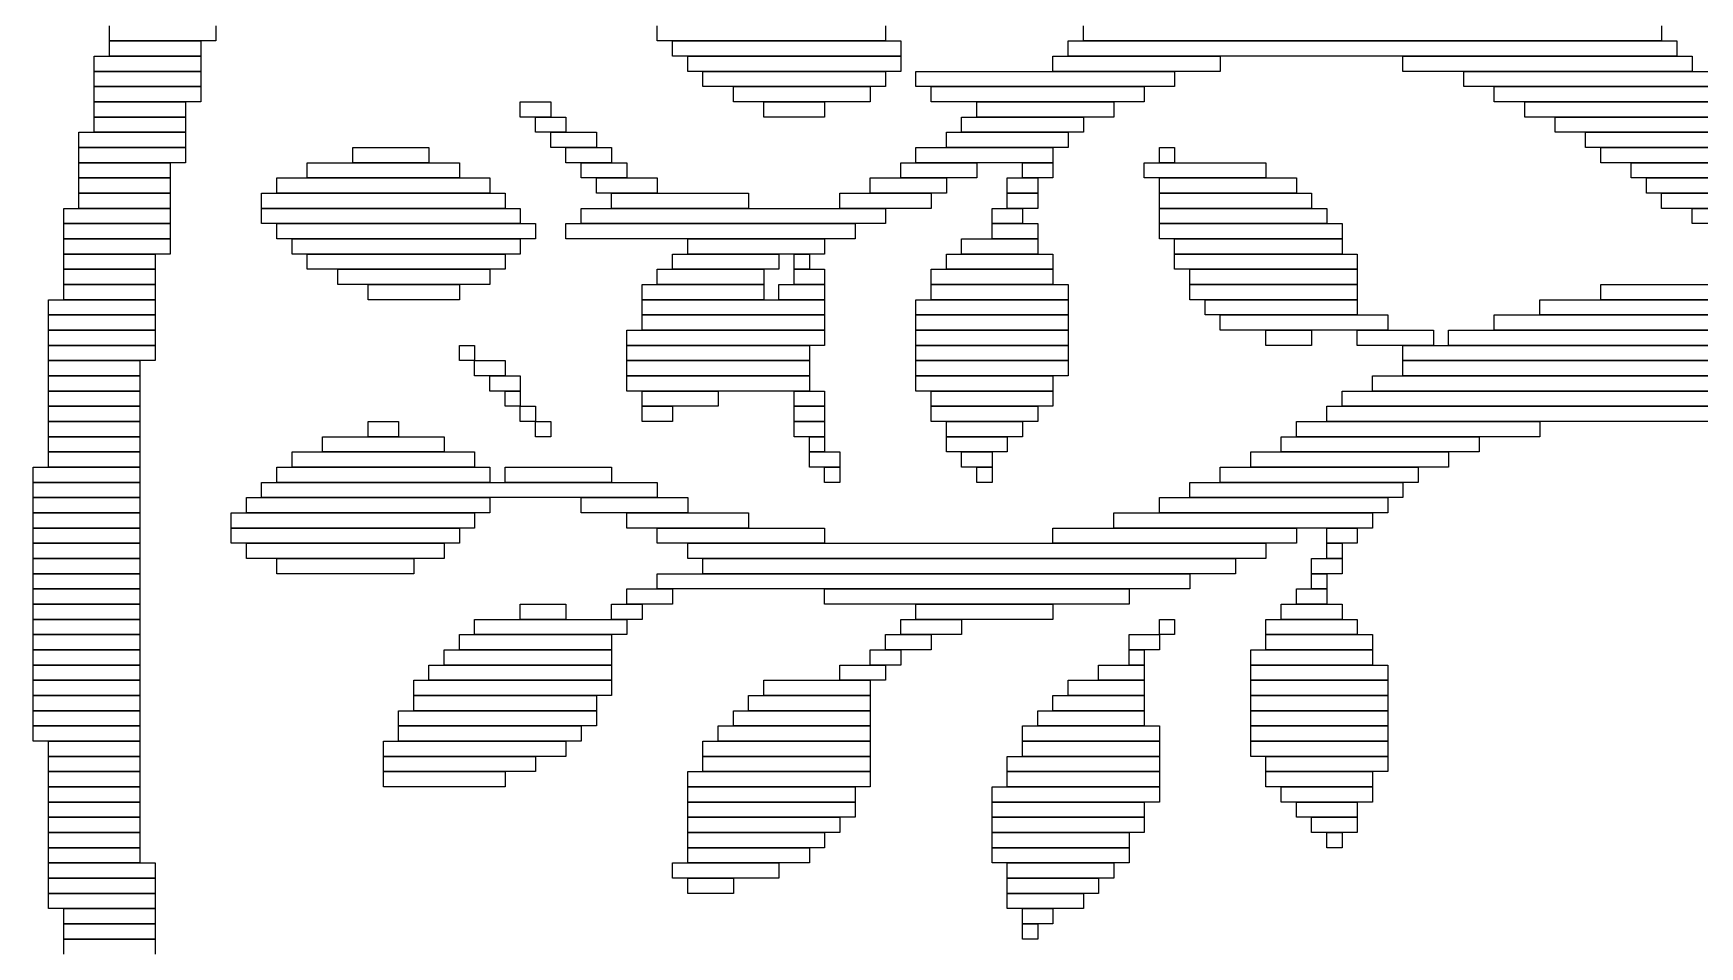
# Model space of a CAD drawing. Extents: x 28 to 995, y 169 to 891.
# Drawn here: x 28 to 137.5, y 296.5 to 356.5 of the extents above; entities that cross this region are included whole.
import ezdxf

# ---------------------------------------------------------------- set-up
doc = ezdxf.new("R2010")
doc.units = 0

msp = doc.modelspace()

# ---------------------------------------------------------------- linework, layer by layer
for p, q in [((33, 356), (33, 357)), ((40, 357), (40, 356)), ((69, 356), (69, 357)), ((84, 357), (84, 356)), ((97, 356), (97, 357)), ((135, 357), (135, 356)), ((40, 356), (33, 356)), ((33, 356), (39, 356)), ((33, 355), (33, 356)), ((39, 356), (39, 355)), ((84, 356), (69, 356)), ((70, 356), (85, 356)), ((70, 355), (70, 356)), ((85, 356), (85, 355)), ((96, 356), (136, 356)), ((96, 355), (96, 356)), ((135, 356), (97, 356)), ((136, 356), (136, 355)), ((32, 355), (39, 355)), ((32, 354), (32, 355)), ((39, 355), (33, 355)), ((39, 355), (39, 354)), ((85, 355), (70, 355)), ((71, 355), (85, 355)), ((71, 354), (71, 355)), ((85, 355), (85, 354)), ((95, 355), (106, 355)), ((95, 354), (95, 355)), ((136, 355), (96, 355)), ((106, 355), (106, 354)), ((118, 355), (137, 355)), ((118, 354), (118, 355)), ((137, 355), (137, 354)), ((39, 354), (32, 354)), ((32, 354), (39, 354)), ((32, 353), (32, 354)), ((39, 354), (39, 353)), ((85, 354), (71, 354)), ((72, 354), (84, 354)), ((72, 353), (72, 354)), ((84, 354), (84, 353)), ((86, 354), (103, 354)), ((86, 353), (86, 354)), ((106, 354), (95, 354)), ((103, 354), (103, 353)), ((137, 354), (118, 354)), ((122, 354), (139, 354)), ((122, 353), (122, 354)), ((39, 353), (32, 353)), ((32, 353), (39, 353)), ((32, 352), (32, 353)), ((39, 353), (39, 352)), ((84, 353), (72, 353)), ((74, 353), (83, 353)), ((74, 352), (74, 353)), ((83, 353), (83, 352)), ((103, 353), (86, 353)), ((87, 353), (101, 353)), ((87, 352), (87, 353)), ((101, 353), (101, 352)), ((139, 353), (122, 353)), ((124, 353), (140, 353)), ((124, 352), (124, 353)), ((39, 352), (32, 352)), ((32, 352), (38, 352)), ((32, 351), (32, 352)), ((38, 352), (38, 351)), ((60, 352), (62, 352)), ((60, 351), (60, 352)), ((62, 352), (62, 351)), ((83, 352), (74, 352)), ((76, 352), (80, 352)), ((76, 351), (76, 352)), ((80, 352), (80, 351)), ((101, 352), (87, 352)), ((90, 352), (99, 352)), ((90, 351), (90, 352)), ((99, 352), (99, 351)), ((140, 352), (124, 352)), ((126, 352), (142, 352)), ((126, 351), (126, 352)), ((38, 351), (32, 351)), ((32, 351), (38, 351)), ((32, 350), (32, 351)), ((38, 351), (38, 350)), ((62, 351), (60, 351)), ((61, 351), (63, 351)), ((61, 350), (61, 351)), ((63, 351), (63, 350)), ((80, 351), (76, 351)), ((89, 351), (97, 351)), ((89, 350), (89, 351)), ((99, 351), (90, 351)), ((97, 351), (97, 350)), ((142, 351), (126, 351)), ((128, 351), (143, 351)), ((128, 350), (128, 351)), ((31, 350), (38, 350)), ((31, 349), (31, 350)), ((38, 350), (32, 350)), ((38, 350), (38, 349)), ((63, 350), (61, 350)), ((62, 350), (65, 350)), ((62, 349), (62, 350)), ((65, 350), (65, 349)), ((88, 350), (96, 350)), ((88, 349), (88, 350)), ((97, 350), (89, 350)), ((96, 350), (96, 349)), ((143, 350), (128, 350)), ((130, 350), (146, 350)), ((130, 349), (130, 350)), ((38, 349), (31, 349)), ((31, 349), (38, 349)), ((31, 348), (31, 349)), ((38, 349), (38, 348)), ((49, 349), (54, 349)), ((49, 348), (49, 349)), ((54, 349), (54, 348)), ((65, 349), (62, 349)), ((63, 349), (66, 349)), ((63, 348), (63, 349)), ((66, 349), (66, 348)), ((86, 349), (95, 349)), ((86, 348), (86, 349)), ((96, 349), (88, 349)), ((95, 349), (95, 348)), ((102, 349), (103, 349)), ((102, 348), (102, 349)), ((103, 349), (103, 348)), ((146, 349), (130, 349)), ((131, 349), (147, 349)), ((131, 348), (131, 349)), ((38, 348), (31, 348)), ((31, 348), (37, 348)), ((31, 347), (31, 348)), ((37, 348), (37, 347)), ((46, 348), (56, 348)), ((46, 347), (46, 348)), ((54, 348), (49, 348)), ((56, 348), (56, 347)), ((66, 348), (63, 348)), ((64, 348), (67, 348)), ((64, 347), (64, 348)), ((67, 348), (67, 347)), ((85, 348), (90, 348)), ((85, 347), (85, 348)), ((95, 348), (86, 348)), ((90, 348), (90, 347)), ((93, 348), (95, 348)), ((93, 347), (93, 348)), ((95, 348), (95, 347)), ((101, 348), (109, 348)), ((101, 347), (101, 348)), ((103, 348), (102, 348)), ((109, 348), (109, 347)), ((147, 348), (131, 348)), ((133, 348), (148, 348)), ((133, 347), (133, 348)), ((37, 347), (31, 347)), ((31, 347), (37, 347)), ((31, 346), (31, 347)), ((37, 347), (37, 346)), ((44, 347), (58, 347)), ((44, 346), (44, 347)), ((56, 347), (46, 347)), ((58, 347), (58, 346)), ((67, 347), (64, 347)), ((65, 347), (69, 347)), ((65, 346), (65, 347)), ((69, 347), (69, 346)), ((83, 347), (88, 347)), ((83, 346), (83, 347)), ((90, 347), (85, 347)), ((88, 347), (88, 346)), ((92, 347), (94, 347)), ((92, 346), (92, 347)), ((95, 347), (93, 347)), ((94, 347), (94, 346)), ((109, 347), (101, 347)), ((102, 347), (111, 347)), ((102, 346), (102, 347)), ((111, 347), (111, 346)), ((148, 347), (133, 347)), ((134, 347), (148, 347)), ((134, 346), (134, 347)), ((30, 345), (37, 345)), ((30, 344), (30, 345)), ((37, 346), (31, 346)), ((31, 346), (37, 346)), ((31, 345), (31, 346)), ((37, 345), (31, 345)), ((37, 346), (37, 345)), ((37, 345), (37, 344)), ((43, 346), (59, 346)), ((43, 345), (43, 346)), ((59, 345), (43, 345)), ((43, 345), (60, 345)), ((43, 344), (43, 345)), ((58, 346), (44, 346)), ((59, 346), (59, 345)), ((60, 345), (60, 344)), ((64, 345), (84, 345)), ((64, 344), (64, 345)), ((69, 346), (65, 346)), ((66, 346), (75, 346)), ((66, 345), (66, 346)), ((75, 345), (66, 345)), ((75, 346), (75, 345)), ((81, 346), (87, 346)), ((81, 345), (81, 346)), ((87, 345), (81, 345)), ((88, 346), (83, 346)), ((84, 345), (84, 344)), ((87, 346), (87, 345)), ((91, 345), (93, 345)), ((91, 344), (91, 345)), ((94, 346), (92, 346)), ((92, 346), (94, 346)), ((92, 345), (92, 346)), ((94, 345), (92, 345)), ((93, 345), (93, 344)), ((94, 346), (94, 345)), ((111, 346), (102, 346)), ((102, 346), (112, 346)), ((102, 345), (102, 346)), ((112, 345), (102, 345)), ((102, 345), (113, 345)), ((102, 344), (102, 345)), ((112, 346), (112, 345)), ((113, 345), (113, 344)), ((148, 346), (134, 346)), ((135, 346), (149, 346)), ((135, 345), (135, 346)), ((149, 345), (135, 345)), ((137, 345), (150, 345)), ((137, 344), (137, 345)), ((37, 344), (30, 344)), ((30, 344), (37, 344)), ((30, 343), (30, 344)), ((37, 344), (37, 343)), ((60, 344), (43, 344)), ((44, 344), (61, 344)), ((44, 343), (44, 344)), ((61, 344), (61, 343)), ((63, 344), (82, 344)), ((63, 343), (63, 344)), ((84, 344), (64, 344)), ((82, 344), (82, 343)), ((93, 344), (91, 344)), ((91, 344), (94, 344)), ((91, 343), (91, 344)), ((94, 344), (94, 343)), ((113, 344), (102, 344)), ((102, 344), (114, 344)), ((102, 343), (102, 344)), ((114, 344), (114, 343)), ((150, 344), (137, 344)), ((37, 343), (30, 343)), ((30, 343), (37, 343)), ((30, 342), (30, 343)), ((37, 343), (37, 342)), ((61, 343), (44, 343)), ((45, 343), (60, 343)), ((45, 342), (45, 343)), ((60, 343), (60, 342)), ((82, 343), (63, 343)), ((71, 343), (80, 343)), ((71, 342), (71, 343)), ((80, 343), (80, 342)), ((89, 343), (94, 343)), ((89, 342), (89, 343)), ((94, 343), (91, 343)), ((94, 343), (94, 342)), ((114, 343), (102, 343)), ((103, 343), (114, 343)), ((103, 342), (103, 343)), ((114, 343), (114, 342)), ((37, 342), (30, 342)), ((30, 342), (36, 342)), ((30, 341), (30, 342)), ((36, 342), (36, 341)), ((60, 342), (45, 342)), ((46, 342), (59, 342)), ((46, 341), (46, 342)), ((59, 342), (59, 341)), ((70, 342), (77, 342)), ((70, 341), (70, 342)), ((80, 342), (71, 342)), ((77, 342), (77, 341)), ((78, 342), (79, 342)), ((78, 341), (78, 342)), ((79, 342), (79, 341)), ((88, 342), (95, 342)), ((88, 341), (88, 342)), ((94, 342), (89, 342)), ((95, 342), (95, 341)), ((114, 342), (103, 342)), ((103, 342), (115, 342)), ((103, 341), (103, 342)), ((115, 342), (115, 341)), ((36, 341), (30, 341)), ((30, 341), (36, 341)), ((30, 340), (30, 341)), ((36, 341), (36, 340)), ((59, 341), (46, 341)), ((48, 341), (58, 341)), ((48, 340), (48, 341)), ((58, 341), (58, 340)), ((69, 341), (76, 341)), ((69, 340), (69, 341)), ((77, 341), (70, 341)), ((76, 341), (76, 340)), ((79, 341), (78, 341)), ((78, 341), (80, 341)), ((78, 340), (78, 341)), ((80, 341), (80, 340)), ((87, 341), (95, 341)), ((87, 340), (87, 341)), ((95, 341), (88, 341)), ((95, 341), (95, 340)), ((115, 341), (103, 341)), ((104, 341), (115, 341)), ((104, 340), (104, 341)), ((115, 341), (115, 340)), ((36, 340), (30, 340)), ((30, 340), (36, 340)), ((30, 339), (30, 340)), ((36, 340), (36, 339)), ((58, 340), (48, 340)), ((50, 340), (56, 340)), ((50, 339), (50, 340)), ((56, 340), (56, 339)), ((68, 340), (76, 340)), ((68, 339), (68, 340)), ((76, 340), (69, 340)), ((76, 340), (76, 339)), ((77, 340), (80, 340)), ((77, 339), (77, 340)), ((80, 340), (78, 340)), ((80, 340), (80, 339)), ((95, 340), (87, 340)), ((87, 340), (96, 340)), ((87, 339), (87, 340)), ((96, 340), (96, 339)), ((115, 340), (104, 340)), ((104, 340), (115, 340)), ((104, 339), (104, 340)), ((115, 340), (115, 339)), ((131, 340), (140, 340)), ((131, 339), (131, 340)), ((29, 339), (36, 339)), ((29, 338), (29, 339)), ((36, 339), (30, 339)), ((36, 339), (36, 338)), ((56, 339), (50, 339)), ((76, 339), (68, 339)), ((68, 339), (80, 339)), ((68, 338), (68, 339)), ((80, 339), (77, 339)), ((80, 339), (80, 338)), ((86, 339), (96, 339)), ((86, 338), (86, 339)), ((96, 339), (87, 339)), ((96, 339), (96, 338)), ((115, 339), (104, 339)), ((105, 339), (115, 339)), ((105, 338), (105, 339)), ((115, 339), (115, 338)), ((127, 339), (157, 339)), ((127, 338), (127, 339)), ((140, 339), (131, 339)), ((36, 338), (29, 338)), ((29, 338), (36, 338)), ((29, 337), (29, 338)), ((36, 338), (36, 337)), ((80, 338), (68, 338)), ((68, 338), (80, 338)), ((68, 337), (68, 338)), ((80, 338), (80, 337)), ((96, 338), (86, 338)), ((86, 338), (96, 338)), ((86, 337), (86, 338)), ((96, 338), (96, 337)), ((115, 338), (105, 338)), ((106, 338), (117, 338)), ((106, 337), (106, 338)), ((117, 338), (117, 337)), ((124, 338), (158, 338)), ((124, 337), (124, 338)), ((157, 338), (127, 338)), ((36, 337), (29, 337)), ((29, 337), (36, 337)), ((29, 336), (29, 337)), ((36, 337), (36, 336)), ((67, 337), (80, 337)), ((67, 336), (67, 337)), ((80, 337), (68, 337)), ((80, 337), (80, 336)), ((96, 337), (86, 337)), ((86, 337), (96, 337)), ((86, 336), (86, 337)), ((96, 337), (96, 336)), ((117, 337), (106, 337)), ((109, 337), (112, 337)), ((109, 336), (109, 337)), ((112, 337), (112, 336)), ((115, 337), (120, 337)), ((115, 336), (115, 337)), ((120, 337), (120, 336)), ((121, 337), (159, 337)), ((121, 336), (121, 337)), ((158, 337), (124, 337)), ((36, 336), (29, 336)), ((29, 336), (36, 336)), ((29, 335), (29, 336)), ((36, 336), (36, 335)), ((56, 336), (57, 336)), ((56, 335), (56, 336)), ((57, 336), (57, 335)), ((80, 336), (67, 336)), ((67, 336), (79, 336)), ((67, 335), (67, 336)), ((79, 336), (79, 335)), ((96, 336), (86, 336)), ((86, 336), (96, 336)), ((86, 335), (86, 336)), ((96, 336), (96, 335)), ((112, 336), (109, 336)), ((120, 336), (115, 336)), ((118, 336), (160, 336)), ((118, 335), (118, 336)), ((159, 336), (121, 336)), ((36, 335), (29, 335)), ((29, 335), (35, 335)), ((29, 334), (29, 335)), ((35, 334), (29, 334)), ((29, 334), (35, 334)), ((29, 333), (29, 334)), ((35, 335), (35, 334)), ((35, 334), (35, 333)), ((57, 335), (56, 335)), ((57, 335), (59, 335)), ((57, 334), (57, 335)), ((59, 334), (57, 334)), ((58, 334), (60, 334)), ((58, 333), (58, 334)), ((59, 335), (59, 334)), ((60, 334), (60, 333)), ((79, 335), (67, 335)), ((67, 335), (79, 335)), ((67, 334), (67, 335)), ((79, 334), (67, 334)), ((67, 334), (79, 334)), ((67, 333), (67, 334)), ((79, 335), (79, 334)), ((79, 334), (79, 333)), ((96, 335), (86, 335)), ((86, 335), (96, 335)), ((86, 334), (86, 335)), ((96, 334), (86, 334)), ((86, 334), (95, 334)), ((86, 333), (86, 334)), ((95, 334), (95, 333)), ((96, 335), (96, 334)), ((116, 334), (162, 334)), ((116, 333), (116, 334)), ((160, 335), (118, 335)), ((118, 335), (161, 335)), ((118, 334), (118, 335)), ((161, 334), (118, 334)), ((35, 333), (29, 333)), ((29, 333), (35, 333)), ((29, 332), (29, 333)), ((35, 333), (35, 332)), ((60, 333), (58, 333)), ((59, 333), (60, 333)), ((59, 332), (59, 333)), ((60, 333), (60, 332)), ((79, 333), (67, 333)), ((68, 333), (73, 333)), ((68, 332), (68, 333)), ((73, 333), (73, 332)), ((78, 333), (80, 333)), ((78, 332), (78, 333)), ((80, 333), (80, 332)), ((95, 333), (86, 333)), ((87, 333), (95, 333)), ((87, 332), (87, 333)), ((95, 333), (95, 332)), ((114, 333), (162, 333)), ((114, 332), (114, 333)), ((162, 333), (116, 333)), ((35, 332), (29, 332)), ((29, 332), (35, 332)), ((29, 331), (29, 332)), ((35, 332), (35, 331)), ((60, 332), (59, 332)), ((60, 332), (61, 332)), ((60, 331), (60, 332)), ((61, 332), (61, 331)), ((73, 332), (68, 332)), ((68, 332), (70, 332)), ((68, 331), (68, 332)), ((70, 332), (70, 331)), ((80, 332), (78, 332)), ((78, 332), (80, 332)), ((78, 331), (78, 332)), ((80, 332), (80, 331)), ((95, 332), (87, 332)), ((87, 332), (94, 332)), ((87, 331), (87, 332)), ((94, 332), (94, 331)), ((113, 332), (163, 332)), ((113, 331), (113, 332)), ((162, 332), (114, 332)), ((35, 331), (29, 331)), ((29, 331), (35, 331)), ((29, 330), (29, 331)), ((35, 331), (35, 330)), ((50, 331), (52, 331)), ((50, 330), (50, 331)), ((52, 331), (52, 330)), ((61, 331), (60, 331)), ((61, 331), (62, 331)), ((61, 330), (61, 331)), ((62, 331), (62, 330)), ((70, 331), (68, 331)), ((80, 331), (78, 331)), ((78, 331), (80, 331)), ((78, 330), (78, 331)), ((80, 331), (80, 330)), ((94, 331), (87, 331)), ((88, 331), (93, 331)), ((88, 330), (88, 331)), ((93, 331), (93, 330)), ((111, 331), (127, 331)), ((111, 330), (111, 331)), ((163, 331), (113, 331)), ((127, 331), (127, 330)), ((35, 330), (29, 330)), ((29, 330), (35, 330)), ((29, 329), (29, 330)), ((35, 330), (35, 329)), ((47, 330), (55, 330)), ((47, 329), (47, 330)), ((52, 330), (50, 330)), ((55, 330), (55, 329)), ((62, 330), (61, 330)), ((80, 330), (78, 330)), ((79, 330), (80, 330)), ((79, 329), (79, 330)), ((80, 330), (80, 329)), ((93, 330), (88, 330)), ((88, 330), (92, 330)), ((88, 329), (88, 330)), ((92, 330), (92, 329)), ((110, 330), (123, 330)), ((110, 329), (110, 330)), ((127, 330), (111, 330)), ((123, 330), (123, 329)), ((35, 329), (29, 329)), ((29, 329), (35, 329)), ((29, 328), (29, 329)), ((35, 329), (35, 328)), ((45, 329), (57, 329)), ((45, 328), (45, 329)), ((55, 329), (47, 329)), ((57, 329), (57, 328)), ((80, 329), (79, 329)), ((79, 329), (81, 329)), ((79, 328), (79, 329)), ((81, 329), (81, 328)), ((92, 329), (88, 329)), ((89, 329), (91, 329)), ((89, 328), (89, 329)), ((91, 329), (91, 328)), ((108, 329), (121, 329)), ((108, 328), (108, 329)), ((123, 329), (110, 329)), ((121, 329), (121, 328)), ((28, 328), (35, 328)), ((28, 327), (28, 328)), ((35, 328), (29, 328)), ((35, 328), (35, 327)), ((44, 328), (58, 328)), ((44, 327), (44, 328)), ((57, 328), (45, 328)), ((58, 328), (58, 327)), ((59, 328), (66, 328)), ((59, 327), (59, 328)), ((66, 328), (66, 327)), ((81, 328), (79, 328)), ((80, 328), (81, 328)), ((80, 327), (80, 328)), ((81, 328), (81, 327)), ((91, 328), (89, 328)), ((90, 328), (91, 328)), ((90, 327), (90, 328)), ((91, 328), (91, 327)), ((106, 328), (119, 328)), ((106, 327), (106, 328)), ((121, 328), (108, 328)), ((119, 328), (119, 327)), ((35, 327), (28, 327)), ((28, 327), (35, 327)), ((28, 326), (28, 327)), ((35, 327), (35, 326)), ((43, 327), (69, 327)), ((43, 326), (43, 327)), ((58, 327), (44, 327)), ((66, 327), (59, 327)), ((69, 327), (69, 326)), ((81, 327), (80, 327)), ((91, 327), (90, 327)), ((104, 327), (118, 327)), ((104, 326), (104, 327)), ((119, 327), (106, 327)), ((118, 327), (118, 326)), ((35, 326), (28, 326)), ((28, 326), (35, 326)), ((28, 325), (28, 326)), ((35, 326), (35, 325)), ((42, 326), (58, 326)), ((42, 325), (42, 326)), ((69, 326), (43, 326)), ((58, 326), (58, 325)), ((64, 326), (71, 326)), ((64, 325), (64, 326)), ((71, 326), (71, 325)), ((102, 326), (117, 326)), ((102, 325), (102, 326)), ((118, 326), (104, 326)), ((117, 326), (117, 325)), ((35, 325), (28, 325)), ((28, 325), (35, 325)), ((28, 324), (28, 325)), ((35, 325), (35, 324)), ((41, 325), (57, 325)), ((41, 324), (41, 325)), ((58, 325), (42, 325)), ((57, 325), (57, 324)), ((71, 325), (64, 325)), ((67, 325), (75, 325)), ((67, 324), (67, 325)), ((75, 325), (75, 324)), ((99, 325), (116, 325)), ((99, 324), (99, 325)), ((117, 325), (102, 325)), ((116, 325), (116, 324)), ((35, 324), (28, 324)), ((28, 324), (35, 324)), ((28, 323), (28, 324)), ((35, 324), (35, 323)), ((57, 324), (41, 324)), ((41, 324), (56, 324)), ((41, 323), (41, 324)), ((56, 324), (56, 323)), ((75, 324), (67, 324)), ((69, 324), (80, 324)), ((69, 323), (69, 324)), ((80, 324), (80, 323)), ((95, 324), (111, 324)), ((95, 323), (95, 324)), ((116, 324), (99, 324)), ((111, 324), (111, 323)), ((113, 324), (115, 324)), ((113, 323), (113, 324)), ((115, 324), (115, 323)), ((35, 323), (28, 323)), ((28, 323), (35, 323)), ((28, 322), (28, 323)), ((35, 322), (28, 322)), ((28, 322), (35, 322)), ((28, 321), (28, 322)), ((35, 323), (35, 322)), ((35, 322), (35, 321)), ((56, 323), (41, 323)), ((42, 323), (55, 323)), ((42, 322), (42, 323)), ((55, 322), (42, 322)), ((44, 322), (53, 322)), ((44, 321), (44, 322)), ((53, 322), (53, 321)), ((55, 323), (55, 322)), ((80, 323), (69, 323)), ((71, 323), (109, 323)), ((71, 322), (71, 323)), ((109, 322), (71, 322)), ((72, 322), (107, 322)), ((72, 321), (72, 322)), ((111, 323), (95, 323)), ((107, 322), (107, 321)), ((109, 323), (109, 322)), ((112, 322), (114, 322)), ((112, 321), (112, 322)), ((115, 323), (113, 323)), ((113, 323), (114, 323)), ((113, 322), (113, 323)), ((114, 322), (113, 322)), ((114, 323), (114, 322)), ((114, 322), (114, 321)), ((35, 321), (28, 321)), ((28, 321), (35, 321)), ((28, 320), (28, 321)), ((35, 321), (35, 320)), ((53, 321), (44, 321)), ((69, 321), (104, 321)), ((69, 320), (69, 321)), ((107, 321), (72, 321)), ((104, 321), (104, 320)), ((114, 321), (112, 321)), ((112, 321), (113, 321)), ((112, 320), (112, 321)), ((113, 321), (113, 320)), ((35, 320), (28, 320)), ((28, 320), (35, 320)), ((28, 319), (28, 320)), ((35, 320), (35, 319)), ((67, 320), (70, 320)), ((67, 319), (67, 320)), ((104, 320), (69, 320)), ((70, 320), (70, 319)), ((80, 320), (100, 320)), ((80, 319), (80, 320)), ((100, 320), (100, 319)), ((111, 320), (113, 320)), ((111, 319), (111, 320)), ((113, 320), (112, 320)), ((113, 320), (113, 319)), ((35, 319), (28, 319)), ((28, 319), (35, 319)), ((28, 318), (28, 319)), ((35, 319), (35, 318)), ((60, 319), (63, 319)), ((60, 318), (60, 319)), ((63, 319), (63, 318)), ((66, 319), (68, 319)), ((66, 318), (66, 319)), ((70, 319), (67, 319)), ((68, 319), (68, 318)), ((100, 319), (80, 319)), ((86, 319), (95, 319)), ((86, 318), (86, 319)), ((95, 319), (95, 318)), ((110, 319), (114, 319)), ((110, 318), (110, 319)), ((113, 319), (111, 319)), ((114, 319), (114, 318)), ((35, 318), (28, 318)), ((28, 318), (35, 318)), ((28, 317), (28, 318)), ((35, 318), (35, 317)), ((57, 318), (67, 318)), ((57, 317), (57, 318)), ((63, 318), (60, 318)), ((68, 318), (66, 318)), ((67, 318), (67, 317)), ((85, 318), (89, 318)), ((85, 317), (85, 318)), ((95, 318), (86, 318)), ((89, 318), (89, 317)), ((102, 318), (103, 318)), ((102, 317), (102, 318)), ((103, 318), (103, 317)), ((109, 318), (115, 318)), ((109, 317), (109, 318)), ((114, 318), (110, 318)), ((115, 318), (115, 317)), ((35, 317), (28, 317)), ((28, 317), (35, 317)), ((28, 316), (28, 317)), ((35, 317), (35, 316)), ((56, 317), (66, 317)), ((56, 316), (56, 317)), ((67, 317), (57, 317)), ((66, 317), (66, 316)), ((84, 317), (87, 317)), ((84, 316), (84, 317)), ((89, 317), (85, 317)), ((87, 317), (87, 316)), ((100, 317), (102, 317)), ((100, 316), (100, 317)), ((103, 317), (102, 317)), ((102, 317), (102, 316)), ((115, 317), (109, 317)), ((109, 317), (116, 317)), ((109, 316), (109, 317)), ((116, 317), (116, 316)), ((35, 316), (28, 316)), ((28, 316), (35, 316)), ((28, 315), (28, 316)), ((35, 316), (35, 315)), ((55, 316), (66, 316)), ((55, 315), (55, 316)), ((66, 316), (56, 316)), ((66, 316), (66, 315)), ((83, 316), (85, 316)), ((83, 315), (83, 316)), ((87, 316), (84, 316)), ((85, 316), (85, 315)), ((102, 316), (100, 316)), ((100, 316), (101, 316)), ((100, 315), (100, 316)), ((101, 316), (101, 315)), ((108, 316), (116, 316)), ((108, 315), (108, 316)), ((116, 316), (109, 316)), ((116, 316), (116, 315)), ((35, 315), (28, 315)), ((28, 315), (35, 315)), ((28, 314), (28, 315)), ((35, 315), (35, 314)), ((54, 315), (66, 315)), ((54, 314), (54, 315)), ((66, 315), (55, 315)), ((66, 315), (66, 314)), ((81, 315), (84, 315)), ((81, 314), (81, 315)), ((85, 315), (83, 315)), ((84, 315), (84, 314)), ((98, 315), (101, 315)), ((98, 314), (98, 315)), ((101, 315), (100, 315)), ((101, 315), (101, 314)), ((116, 315), (108, 315)), ((108, 315), (117, 315)), ((108, 314), (108, 315)), ((117, 315), (117, 314)), ((35, 314), (28, 314)), ((28, 314), (35, 314)), ((28, 313), (28, 314)), ((35, 314), (35, 313)), ((53, 314), (66, 314)), ((53, 313), (53, 314)), ((66, 314), (54, 314)), ((66, 314), (66, 313)), ((76, 314), (83, 314)), ((76, 313), (76, 314)), ((84, 314), (81, 314)), ((83, 314), (83, 313)), ((96, 314), (101, 314)), ((96, 313), (96, 314)), ((101, 314), (98, 314)), ((101, 314), (101, 313)), ((117, 314), (108, 314)), ((108, 314), (117, 314)), ((108, 313), (108, 314)), ((117, 314), (117, 313)), ((35, 313), (28, 313)), ((28, 313), (35, 313)), ((28, 312), (28, 313)), ((35, 313), (35, 312)), ((66, 313), (53, 313)), ((53, 313), (65, 313)), ((53, 312), (53, 313)), ((65, 313), (65, 312)), ((75, 313), (83, 313)), ((75, 312), (75, 313)), ((83, 313), (76, 313)), ((83, 313), (83, 312)), ((95, 313), (101, 313)), ((95, 312), (95, 313)), ((101, 313), (96, 313)), ((101, 313), (101, 312)), ((117, 313), (108, 313)), ((108, 313), (117, 313)), ((108, 312), (108, 313)), ((117, 313), (117, 312)), ((35, 312), (28, 312)), ((28, 312), (35, 312)), ((28, 311), (28, 312)), ((35, 311), (28, 311)), ((28, 311), (35, 311)), ((28, 310), (28, 311)), ((35, 312), (35, 311)), ((35, 311), (35, 310)), ((52, 312), (65, 312)), ((52, 311), (52, 312)), ((65, 311), (52, 311)), ((52, 311), (64, 311)), ((52, 310), (52, 311)), ((65, 312), (53, 312)), ((64, 311), (64, 310)), ((65, 312), (65, 311)), ((73, 311), (83, 311)), ((73, 310), (73, 311)), ((74, 312), (83, 312)), ((74, 311), (74, 312)), ((83, 311), (74, 311)), ((83, 312), (75, 312)), ((83, 312), (83, 311)), ((83, 311), (83, 310)), ((93, 311), (102, 311)), ((93, 310), (93, 311)), ((94, 312), (101, 312)), ((94, 311), (94, 312)), ((101, 311), (94, 311)), ((101, 312), (95, 312)), ((101, 312), (101, 311)), ((102, 311), (102, 310)), ((117, 312), (108, 312)), ((108, 312), (117, 312)), ((108, 311), (108, 312)), ((117, 311), (108, 311)), ((108, 311), (117, 311)), ((108, 310), (108, 311)), ((117, 312), (117, 311)), ((117, 311), (117, 310)), ((35, 310), (28, 310)), ((29, 310), (35, 310)), ((29, 309), (29, 310)), ((35, 310), (35, 309)), ((51, 310), (63, 310)), ((51, 309), (51, 310)), ((64, 310), (52, 310)), ((63, 310), (63, 309)), ((72, 310), (83, 310)), ((72, 309), (72, 310)), ((83, 310), (73, 310)), ((83, 310), (83, 309)), ((102, 310), (93, 310)), ((93, 310), (102, 310)), ((93, 309), (93, 310)), ((102, 310), (102, 309)), ((117, 310), (108, 310)), ((108, 310), (117, 310)), ((108, 309), (108, 310)), ((117, 310), (117, 309)), ((35, 309), (29, 309)), ((29, 309), (35, 309)), ((29, 308), (29, 309)), ((35, 309), (35, 308)), ((63, 309), (51, 309)), ((51, 309), (61, 309)), ((51, 308), (51, 309)), ((61, 309), (61, 308)), ((83, 309), (72, 309)), ((72, 309), (83, 309)), ((72, 308), (72, 309)), ((83, 309), (83, 308)), ((92, 309), (102, 309)), ((92, 308), (92, 309)), ((102, 309), (93, 309)), ((102, 309), (102, 308)), ((117, 309), (108, 309)), ((109, 309), (117, 309)), ((109, 308), (109, 309)), ((117, 309), (117, 308)), ((35, 308), (29, 308)), ((29, 308), (35, 308)), ((29, 307), (29, 308)), ((35, 308), (35, 307)), ((61, 308), (51, 308)), ((51, 308), (59, 308)), ((51, 307), (51, 308)), ((59, 308), (59, 307)), ((71, 308), (83, 308)), ((71, 307), (71, 308)), ((83, 308), (72, 308)), ((83, 308), (83, 307)), ((102, 308), (92, 308)), ((92, 308), (102, 308)), ((92, 307), (92, 308)), ((102, 308), (102, 307)), ((117, 308), (109, 308)), ((109, 308), (116, 308)), ((109, 307), (109, 308)), ((116, 308), (116, 307)), ((35, 307), (29, 307)), ((29, 307), (35, 307)), ((29, 306), (29, 307)), ((35, 307), (35, 306)), ((59, 307), (51, 307)), ((83, 307), (71, 307)), ((71, 307), (82, 307)), ((71, 306), (71, 307)), ((82, 307), (82, 306)), ((91, 307), (102, 307)), ((91, 306), (91, 307)), ((102, 307), (92, 307)), ((102, 307), (102, 306)), ((116, 307), (109, 307)), ((110, 307), (116, 307)), ((110, 306), (110, 307)), ((116, 307), (116, 306)), ((35, 306), (29, 306)), ((29, 306), (35, 306)), ((29, 305), (29, 306)), ((35, 306), (35, 305)), ((82, 306), (71, 306)), ((71, 306), (82, 306)), ((71, 305), (71, 306)), ((82, 306), (82, 305)), ((102, 306), (91, 306)), ((91, 306), (101, 306)), ((91, 305), (91, 306)), ((101, 306), (101, 305)), ((116, 306), (110, 306)), ((111, 306), (115, 306)), ((111, 305), (111, 306)), ((115, 306), (115, 305)), ((35, 305), (29, 305)), ((29, 305), (35, 305)), ((29, 304), (29, 305)), ((35, 305), (35, 304)), ((82, 305), (71, 305)), ((71, 305), (81, 305)), ((71, 304), (71, 305)), ((81, 305), (81, 304)), ((101, 305), (91, 305)), ((91, 305), (101, 305)), ((91, 304), (91, 305)), ((101, 305), (101, 304)), ((115, 305), (111, 305)), ((112, 305), (115, 305)), ((112, 304), (112, 305)), ((115, 305), (115, 304)), ((35, 304), (29, 304)), ((29, 304), (35, 304)), ((29, 303), (29, 304)), ((35, 304), (35, 303)), ((81, 304), (71, 304)), ((71, 304), (80, 304)), ((71, 303), (71, 304)), ((80, 304), (80, 303)), ((101, 304), (91, 304)), ((91, 304), (100, 304)), ((91, 303), (91, 304)), ((100, 304), (100, 303)), ((115, 304), (112, 304)), ((113, 304), (114, 304)), ((113, 303), (113, 304)), ((114, 304), (114, 303)), ((35, 303), (29, 303)), ((29, 303), (35, 303)), ((29, 302), (29, 303)), ((35, 303), (35, 302)), ((80, 303), (71, 303)), ((71, 303), (79, 303)), ((71, 302), (71, 303)), ((79, 303), (79, 302)), ((100, 303), (91, 303)), ((91, 303), (100, 303)), ((91, 302), (91, 303)), ((100, 303), (100, 302)), ((114, 303), (113, 303)), ((35, 302), (29, 302)), ((29, 302), (36, 302)), ((29, 301), (29, 302)), ((36, 302), (36, 301)), ((70, 302), (77, 302)), ((70, 301), (70, 302)), ((79, 302), (71, 302)), ((77, 302), (77, 301)), ((100, 302), (91, 302)), ((92, 302), (99, 302)), ((92, 301), (92, 302)), ((99, 302), (99, 301)), ((36, 301), (29, 301)), ((29, 301), (36, 301)), ((29, 300), (29, 301)), ((36, 301), (36, 300)), ((77, 301), (70, 301)), ((71, 301), (74, 301)), ((71, 300), (71, 301)), ((74, 301), (74, 300)), ((99, 301), (92, 301)), ((92, 301), (98, 301)), ((92, 300), (92, 301)), ((98, 301), (98, 300)), ((36, 300), (29, 300)), ((29, 300), (36, 300)), ((29, 299), (29, 300)), ((36, 299), (29, 299)), ((30, 299), (36, 299)), ((30, 298), (30, 299)), ((36, 300), (36, 299)), ((36, 299), (36, 298)), ((74, 300), (71, 300)), ((98, 300), (92, 300)), ((92, 300), (97, 300)), ((92, 299), (92, 300)), ((97, 299), (92, 299)), ((93, 299), (95, 299)), ((93, 298), (93, 299)), ((95, 299), (95, 298)), ((97, 300), (97, 299)), ((36, 298), (30, 298)), ((30, 298), (36, 298)), ((30, 297), (30, 298)), ((36, 298), (36, 297)), ((95, 298), (93, 298)), ((93, 298), (94, 298)), ((93, 297), (93, 298)), ((94, 298), (94, 297)), ((36, 297), (30, 297)), ((30, 297), (36, 297)), ((30, 296), (30, 297)), ((36, 297), (36, 296)), ((94, 297), (93, 297))]:
    msp.add_line(p, q)

doc.saveas('drawing.dxf')
